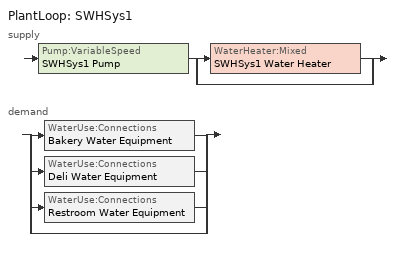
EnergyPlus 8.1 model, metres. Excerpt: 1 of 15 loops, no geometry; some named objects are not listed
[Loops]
PlantLoop 'SWHSys1'
 supply: Pump:VariableSpeed 'SWHSys1 Pump' > split
  | WaterHeater:Mixed 'SWHSys1 Water Heater'
  | bypass
 demand: split
  | WaterUse:Connections 'Bakery Water Equipment'
  | WaterUse:Connections 'Deli Water Equipment'
  | WaterUse:Connections 'Restroom Water Equipment'
  | bypass
[WaterUse:Connections]
Name | Water Use Equipment Name 1
Bakery Water Equipment | Bakery Water Equipment
Deli Water Equipment | Deli Water Equipment
Restroom Water Equipment | Restroom Water Equipment
[WaterUse:Equipment] Flow Rate Fraction Schedule=BLDG_SWH_SCH
Name | Peak Flow Rate {m3/s} | Target Temperature Schedule | Hot Water Supply Temperature Schedule | Zone | Sensible Fraction Schedule | Latent Fraction Schedule
Bakery Water Equipment | 0.000121972 | Bakery Water Equipment Temp Sched | Bakery Water Equipment Hot Supply Temp Sched | Bakery | Bakery Water Equipment Sensible fract sched | Bakery Water Equipment Latent fract sched
Deli Water Equipment | 0.000121972 | Deli Water Equipment Temp Sched | Deli Water Equipment Hot Supply Temp Sched | Deli | Deli Water Equipment Sensible fract sched | Deli Water Equipment Latent fract sched
Restroom Water Equipment | 3.78556e-05 | Restroom Water Equipment Temp Sched | Restroom Water Equipment Hot Supply Temp Sched | Restroom | Restroom Water Equipment Sensible fract sched | Restroom Water Equipment Latent fract sched
[PlantLoop]
SWHSys1: Fluid Type=Water; Plant Equipment Operation Scheme=SWHSys1 Loop Operation Scheme List; Maximum Loop Temperature {C}=60; Minimum Loop Temperature {C}=10; Maximum Loop Flow Rate {m3/s}=AUTOSIZE; Minimum Loop Flow Rate {m3/s}=0; Plant Loop Volume {m3}=AUTOSIZE; Load Distribution Scheme=Optimal
[Sizing:Plant]
SWHSys1: Loop Type=Heating; Design Loop Exit Temperature {C}=60; Loop Design Temperature Difference {deltaC}=5
[SetpointManager:Scheduled]
SWHSys1 Loop Setpoint Manager: Control Variable=Temperature; Schedule=SWHSys1-Loop-Temp-Schedule; Setpoint Node or NodeList=SWHSys1 Supply Outlet Node
[PlantEquipmentOperationSchemes]
SWHSys1 Loop Operation Scheme List: Control Scheme Object Type 1=PlantEquipmentOperation:HeatingLoad; Control Scheme Name 1=SWHSys1 Operation Scheme; Control Scheme Schedule Name 1=PlantOnSched
[PlantEquipmentOperation:HeatingLoad]
SWHSys1 Operation Scheme: Load Range Lower Limit 1 {W}=0; Load Range Upper Limit 1 {W}=1000000000000000; Range Equipment List Name 1=SWHSys1 Equipment List
[PlantEquipmentList]
SWHSys1 Equipment List: WaterHeater:Mixed, SWHSys1 Water Heater
[Pump:VariableSpeed]
SWHSys1 Pump: Rated Flow Rate {m3/s}=AUTOSIZE; Rated Pump Head {Pa}=0.1; Rated Power Consumption {W}=AUTOSIZE; Motor Efficiency=1; Fraction of Motor Inefficiencies to Fluid Stream=0; Coefficient 1 of the Part Load Performance Curve=0; Coefficient 2 of the Part Load Performance Curve=1; Coefficient 3 of the Part Load Performance Curve=0; Coefficient 4 of the Part Load Performance Curve=0; Minimum Flow Rate {m3/s}=0; Pump Control Type=Intermittent
[WaterHeater:Mixed]
SWHSys1 Water Heater: Tank Volume {m3}=0.94635; Setpoint Temperature Schedule=SWHSys1 Water Heater Setpoint Temperature Schedule Name; Deadband Temperature Difference {deltaC}=2; Maximum Temperature Limit {C}=82.2222; Heater Control Type=Cycle; Heater Maximum Capacity {W}=845000; Heater Fuel Type=NATURALGAS; Heater Thermal Efficiency=0.4; Off Cycle Parasitic Fuel Consumption Rate {W}=20; Off Cycle Parasitic Fuel Type=NATURALGAS; Off Cycle Parasitic Heat Fraction to Tank=0.8; On Cycle Parasitic Fuel Type=NATURALGAS; Ambient Temperature Indicator=SCHEDULE; Ambient Temperature Schedule=SWHSys1 Water Heater Ambient Temperature Schedule Name; Off Cycle Loss Coefficient to Ambient Temperature {W/K}=6; On Cycle Loss Coefficient to Ambient Temperature {W/K}=6; Use Side Effectiveness=1; Source Side Effectiveness=1; Use Side Design Flow Rate {m3/s}=AUTOSIZE; Source Side Design Flow Rate {m3/s}=AUTOSIZE; Indirect Water Heating Recovery Time {hr}=1.5
[Schedule:Compact]
BLDG_SWH_SCH: Through: 12/31, For: Weekdays SummerDesignDay, Until: 01:00, 0.04, Until: 03:00, 0.05, Until: 07:00, 0.04, Until: 08:00, 0.15, Until: 09:00, 0.23, Until: 10:00, 0.32, Until: 11:00, 0.41, Until: 12:00, 0.57, Until: 13:00, 0.62, Until: 14:00, 0.61, Until: 15:00, 0.5, Until: 16:00, 0.45, Until: 17:00, 0.46, Until: 18:00, 0.47, Until: 19:00, 0.42, Until: 20:00, 0.34, Until: 21:00, 0.33, Until: 22:00, 0.23, Until: 23:00, 0.13, Until: 24:00, 0.08, For: Saturday WinterDesignDay, Until: 01:00, 0.11, Until: 02:00, 0.1, Until: 03:00, 0.08, Until: 06:00, 0.06, Until: 07:00, 0.07, Until: 08:00, 0.2, Until: 09:00, 0.24, Until: 10:00, 0.27, Until: 11:00, 0.42, Until: 12:00, 0.54, Until: 13:00, 0.59, Until: 14:00, 0.6, Until: 15:00, 0.49, Until: 16:00, 0.48, Until: 17:00, 0.47, Until: 18:00, 0.46, Until: 19:00, 0.44, Until: 20:00, 0.36, Until: 21:00, 0.29, Until: 22:00, 0.22, Until: 23:00, 0.16, Until: 24:00, 0.13, For: Sunday Holidays AllOtherDays, Until: 03:00, 0.07, Until: 06:00, 0.06, Until: 07:00, 0.07, Until: 08:00, 0.1, Until: 09:00, 0.12, Until: 10:00, 0.14, Until: 11:00, 0.29, Until: 12:00, 0.31, Until: 14:00, 0.36, Until: 15:00, 0.34, Until: 16:00, 0.35, Until: 17:00, 0.37, Until: 18:00, 0.34, Until: 19:00, 0.25, Until: 20:00, 0.27, Until: 21:00, 0.21, Until: 22:00, 0.16, Until: 23:00, 0.1, Until: 24:00, 0.06
PlantOnSched: Through: 12/31, For: AllDays, Until: 24:00, 1
Bakery Water Equipment Latent fract sched; Deli Water Equipment Latent fract sched; Restroom Water Equipment Latent fract sched: Through: 12/31, For: AllDays, Until: 24:00, 0.05
Bakery Water Equipment Sensible fract sched; Deli Water Equipment Sensible fract sched; Restroom Water Equipment Sensible fract sched: Through: 12/31, For: AllDays, Until: 24:00, 0.2
Bakery Water Equipment Temp Sched; Deli Water Equipment Temp Sched: Through: 12/31, For: AllDays, Until: 24:00, 43.3
Bakery Water Equipment Hot Supply Temp Sched; Deli Water Equipment Hot Supply Temp Sched; Restroom Water Equipment Hot Supply Temp Sched: Through: 12/31, For: AllDays, Until: 24:00, 55
Restroom Water Equipment Temp Sched: Through: 12/31, For: AllDays, Until: 24:00, 40
SWHSys1-Loop-Temp-Schedule; SWHSys1 Water Heater Setpoint Temperature Schedule Name: Through: 12/31, For: AllDays, Until: 24:00, 60
SWHSys1 Water Heater Ambient Temperature Schedule Name: Through: 12/31, For: AllDays, Until: 24:00, 22
